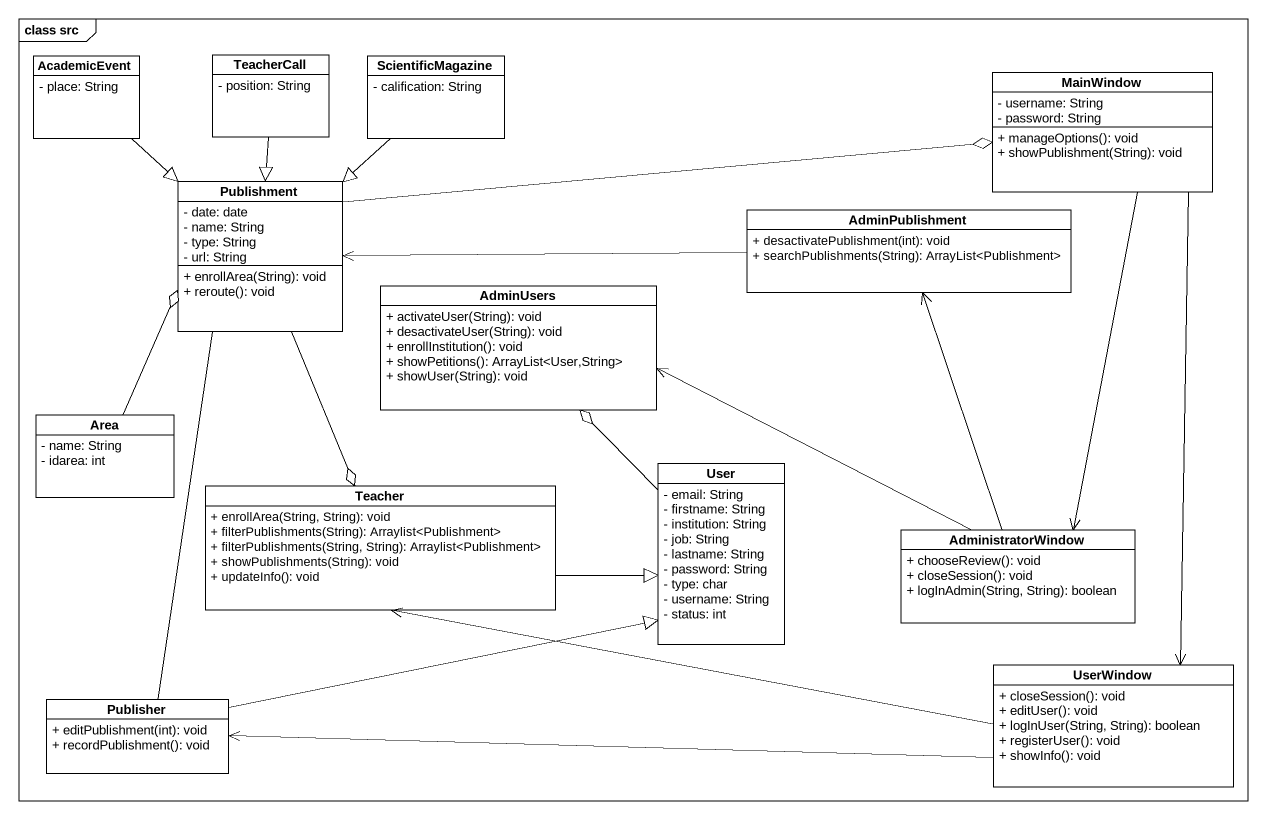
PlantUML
@startuml
mainframe class src
hide circle
hide empty members
skinparam classAttributeIconSize 0
class AcademicEvent {
  - place: String
}
class TeacherCall {
  - position: String
}
class ScientificMagazine {
  - calification: String
}
class MainWindow {
  - username: String
  - password: String
  + manageOptions(): void
  + showPublishment(String): void
}
class Publishment {
  - date: date
  - name: String
  - type: String
  - url: String
  + enrollArea(String): void
  + reroute(): void
}
class AdminPublishment {
  + desactivatePublishment(int): void
  + searchPublishments(String): ArrayList<Publishment>
}
class AdminUsers {
  + activateUser(String): void
  + desactivateUser(String): void
  + enrollInstitution(): void
  + showPetitions(): ArrayList<User,String>
  + showUser(String): void
}
class Area {
  - name: String
  - idarea: int
}
class User {
  - email: String
  - firstname: String
  - institution: String
  - job: String
  - lastname: String
  - password: String
  - type: char
  - username: String
  - status: int
}
class Teacher {
  + enrollArea(String, String): void
  + filterPublishments(String): Arraylist<Publishment>
  + filterPublishments(String, String): Arraylist<Publishment>
  + showPublishments(String): void
  + updateInfo(): void
}
class AdministratorWindow {
  + chooseReview(): void
  + closeSession(): void
  + logInAdmin(String, String): boolean
}
class UserWindow {
  + closeSession(): void
  + editUser(): void
  + logInUser(String, String): boolean
  + registerUser(): void
  + showInfo(): void
}
class Publisher {
  + editPublishment(int): void
  + recordPublishment(): void
}
AcademicEvent --|> Publishment
TeacherCall --|> Publishment
ScientificMagazine --|> Publishment
MainWindow --> AdministratorWindow
MainWindow --> UserWindow
Publishment -right-o MainWindow
Publishment --o Teacher
Publishment -- Publisher
AdminPublishment -left-> Publishment
Area -up-o Publishment
User -up-o AdminUsers
Teacher -right-|> User
AdministratorWindow -up-> AdminPublishment
AdministratorWindow -left-> AdminUsers
UserWindow -left-> Teacher
UserWindow -left-> Publisher
Publisher -right-|> User
@enduml
